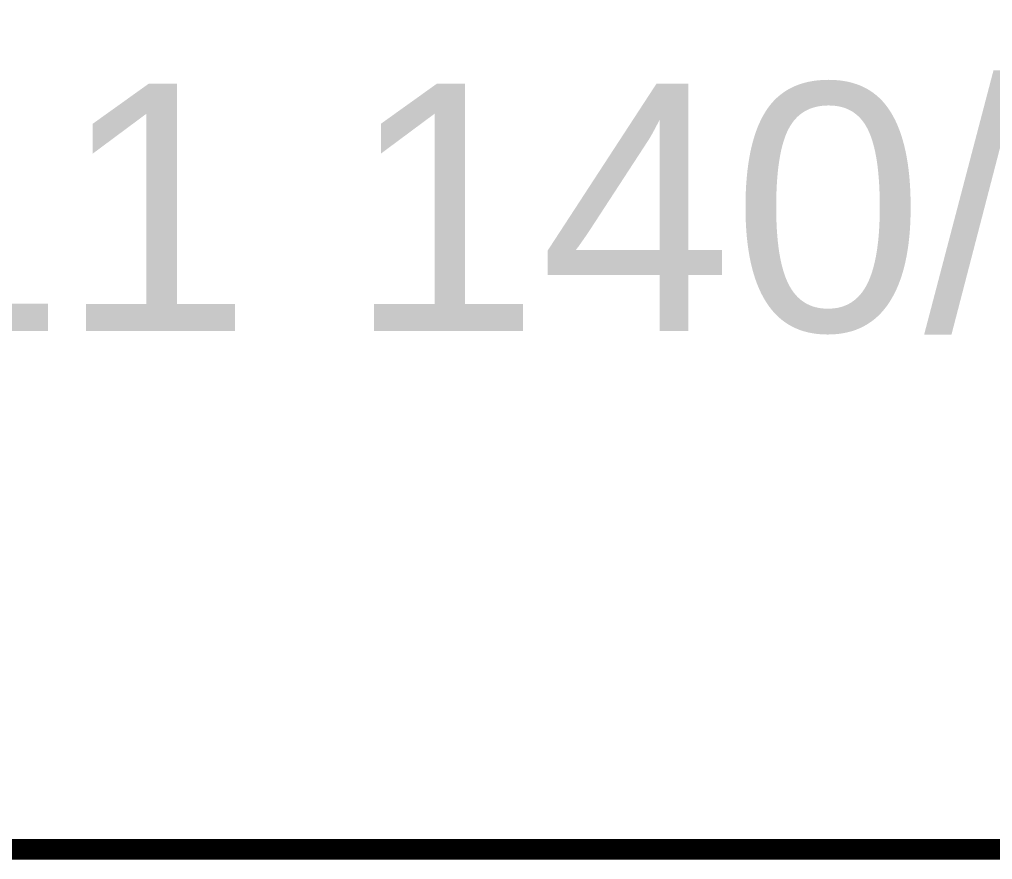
# Model space of a CAD drawing. Header units: inches. Extents: x 21 to 32698, y 13 to 3712.
# Drawn here: x 15558.84 to 15606.05, y 921.58 to 962.31 of the extents above; entities that cross this region are included whole.
import ezdxf
from ezdxf.enums import TextEntityAlignment as Align

# ---------------------------------------------------------------- set-up
doc = ezdxf.new("R2010")
doc.units = ezdxf.units.IN
doc.header["$MEASUREMENT"] = 0
doc.linetypes.add('ACAD_ISO03W100', pattern=[30, 12, -18])
doc.linetypes.add('DOT', pattern=[6.35, 0, -6.35])
for name, color, linetype, lineweight in [('Z_MİM_-KM-GLAZ', 8, 'Continuous', 25), ('Z_MİM_-KM-GLAZ-IDEN', 8, 'Continuous', 25), ('Z_MİM_-KM-ROOF-RAY', 8, 'DOT', 25)]:
    doc.layers.add(name, color=color, linetype=linetype, lineweight=lineweight)
doc.styles.add('STYLE1', font='arial.ttf', dxfattribs={"height": 1})

# ---------------------------------------------------------------- blocks, each defined once
blk = doc.blocks.new('-KM-AL1 150_900')
at = {"layer": 'Z_MİM_-KM-GLAZ-IDEN', "color": 7, "linetype": 'Continuous', "ltscale": 2, "style": 'STYLE1'}
blk.add_text('AL1 140/1250', height=12, dxfattribs=at).set_placement((85.214, -50.325), align=Align.CENTER)

msp = doc.modelspace()

# ---------------------------------------------------------------- linework, layer by layer
at = {"layer": 'Z_MİM_-KM-ROOF-RAY', "linetype": 'ACAD_ISO03W100', "const_width": 1}
msp.add_lwpolyline([(18891.714, 922.083), (15271.714, 922.083), (15271.714, 1577.083), (14981.714, 1577.083), (14981.715, 2642.084), (18891.714, 2642.084)], close=True, dxfattribs=at)

# ---------------------------------------------------------------- next in the draw order: block references
at = {"layer": 'Z_MİM_-KM-GLAZ'}
msp.add_blockref('-KM-AL1 150_900', (15507.265, 997.533), dxfattribs=at)

doc.saveas('drawing.dxf')
